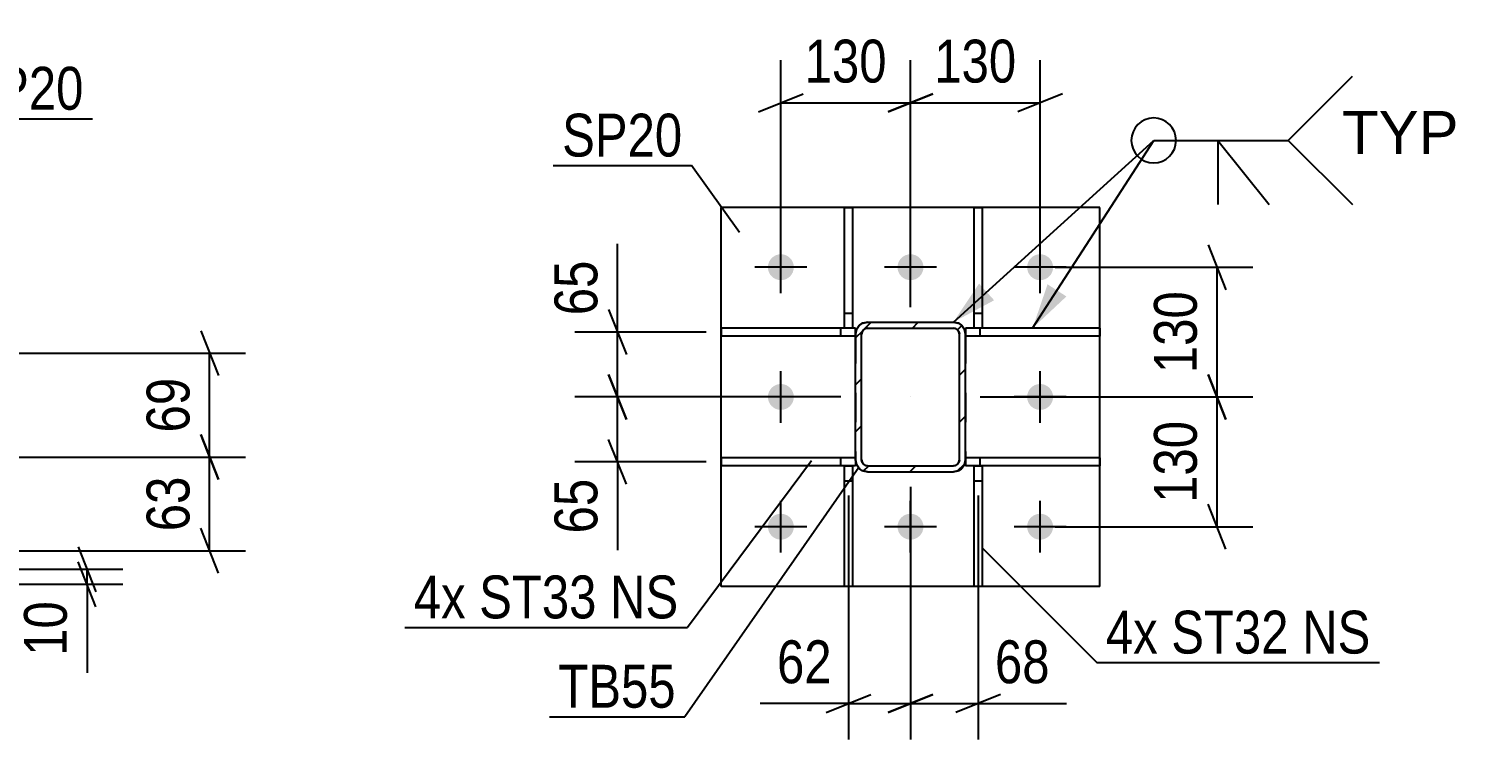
# Model space of a CAD drawing. Header units: millimetres. Extents: x 0 to 841, y 0 to 594.
# Drawn here: x 241.9 to 337.5, y 142.8 to 190.3 of the extents above; entities that cross this region are included whole.
import ezdxf

# ---------------------------------------------------------------- set-up
doc = ezdxf.new("R2010")
doc.units = ezdxf.units.MM
doc.linetypes.add('DXK_LINE_DOT2', pattern=[3.9198, 1.9599, -1.9599])
doc.linetypes.add('DXK_LINE_DOT3', pattern=[5.9187, 2.979, -0.9799, 0.9799, -0.9799])
doc.styles.add('Arial', font='ARIAL.TTF', dxfattribs={"height": 0.2})
doc.styles.add('Arial Narrow', font='ARIALN.TTF', dxfattribs={"height": 0.2})

# ---------------------------------------------------------------- blocks, each defined once
blk = doc.blocks.new('Bolt-814521729-2536 - 2369')
at = {"linetype": 'Continuous'}
for points in [[(291.293, 174.361, -1), (293.026, 174.361, -1)], [(299.96, 174.361, -1), (301.693, 174.361, -1)], [(308.626, 174.361, -1), (310.36, 174.361, -1)], [(291.293, 165.695, -1), (293.026, 165.695, -1)], [(308.626, 165.695, -1), (310.36, 165.695, -1)], [(291.293, 157.028, -1), (293.026, 157.028, -1)], [(299.96, 157.028, -1), (301.693, 157.028, -1)], [(308.626, 157.028, -1), (310.36, 157.028, -1)]]:
    blk.add_hatch(color=1, dxfattribs=at).paths.add_polyline_path(points)
at = {"color": 1, "linetype": 'Continuous'}
for p, q in [((292.16, 172.628), (292.16, 176.095)), ((300.826, 172.628), (300.826, 176.095)), ((309.493, 172.628), (309.493, 176.095)), ((293.893, 174.361), (290.426, 174.361)), ((302.56, 174.361), (299.093, 174.361)), ((311.226, 174.361), (307.76, 174.361)), ((292.16, 163.961), (292.16, 167.428)), ((309.493, 163.961), (309.493, 167.428)), ((293.893, 165.695), (290.426, 165.695)), ((311.226, 165.695), (307.76, 165.695)), ((292.16, 155.295), (292.16, 158.761)), ((300.826, 155.295), (300.826, 158.761)), ((309.493, 155.295), (309.493, 158.761)), ((293.893, 157.028), (290.426, 157.028)), ((302.56, 157.028), (299.093, 157.028)), ((311.226, 157.028), (307.76, 157.028))]:
    blk.add_line(p, q, dxfattribs=at)
blk = doc.blocks.new('Part-814521729-2472 - 2369')
at = {"color": 2, "linetype": 'Continuous'}
for p, q in [((288.16, 153.028), (288.16, 178.361)), ((313.493, 178.361), (288.16, 178.361)), ((313.493, 153.028), (313.493, 178.361)), ((313.493, 153.028), (288.16, 153.028))]:
    blk.add_line(p, q, dxfattribs=at)
blk = doc.blocks.new('Part-814521729-2460 - 2369')
at = {"linetype": 'Continuous'}
h = blk.add_hatch(dxfattribs=at)
h.set_pattern_fill('', scale=0.7, style=0, pattern_type=0)
h.set_pattern_definition([(45, (304.2587, 170.4605), (-1.57154, 1.57154), [])])
h.paths.add_polyline_path([(304.432, 170.201), (304.259, 170.46), (303.999, 170.634), (303.693, 170.695), (297.96, 170.695), (297.654, 170.634), (297.394, 170.46), (297.221, 170.201), (297.16, 169.895), (297.16, 161.495), (297.221, 161.189), (297.394, 160.929), (297.654, 160.756), (297.96, 160.695), (303.693, 160.695), (303.999, 160.756), (304.259, 160.929), (304.432, 161.189), (304.493, 161.495), (304.493, 169.895)])
h.paths.add_polyline_path([(304.093, 161.495), (304.063, 161.342), (303.976, 161.212), (303.846, 161.125), (303.693, 161.095), (297.96, 161.095), (297.807, 161.125), (297.677, 161.212), (297.59, 161.342), (297.56, 161.495), (297.56, 169.895), (297.59, 170.048), (297.677, 170.178), (297.807, 170.264), (297.96, 170.295), (303.693, 170.295), (303.846, 170.264), (303.976, 170.178), (304.063, 170.048), (304.093, 169.895)])
at = {"color": 7, "linetype": 'DXK_LINE_DOT2'}
for p, q in [((297.16, 169.895), (297.221, 170.201)), ((297.677, 170.178), (297.59, 170.048)), ((297.654, 170.634), (297.96, 170.695)), ((297.807, 170.264), (297.677, 170.178)), ((297.96, 170.295), (297.807, 170.264)), ((297.96, 170.695), (303.693, 170.695)), ((297.96, 170.295), (303.693, 170.295)), ((303.693, 170.695), (303.999, 170.634)), ((303.846, 170.264), (303.693, 170.295)), ((303.976, 170.178), (303.846, 170.264)), ((304.063, 170.048), (303.976, 170.178)), ((304.432, 170.201), (304.493, 169.895)), ((297.16, 169.895), (297.16, 161.495)), ((297.59, 170.048), (297.56, 169.895)), ((297.56, 161.495), (297.56, 169.895)), ((304.093, 169.895), (304.063, 170.048)), ((304.093, 161.495), (304.093, 169.895)), ((304.493, 169.895), (304.493, 161.495)), ((297.221, 161.189), (297.16, 161.495)), ((297.56, 161.495), (297.59, 161.342)), ((297.59, 161.342), (297.677, 161.212)), ((297.96, 160.695), (297.654, 160.756)), ((297.677, 161.212), (297.807, 161.125)), ((297.807, 161.125), (297.96, 161.095)), ((297.96, 161.095), (303.693, 161.095)), ((297.96, 160.695), (303.693, 160.695)), ((303.693, 161.095), (303.846, 161.125)), ((303.999, 160.756), (303.693, 160.695)), ((303.846, 161.125), (303.976, 161.212)), ((303.976, 161.212), (304.063, 161.342)), ((304.063, 161.342), (304.093, 161.495)), ((304.493, 161.495), (304.432, 161.189))]:
    blk.add_line(p, q, dxfattribs=at)
at = {"color": 2, "linetype": 'Continuous'}
for p, q in [((297.221, 170.201), (297.16, 169.895)), ((297.59, 170.048), (297.677, 170.178)), ((297.96, 170.695), (297.654, 170.634)), ((297.677, 170.178), (297.807, 170.264)), ((297.807, 170.264), (297.96, 170.295)), ((297.96, 170.695), (303.693, 170.695)), ((297.96, 170.295), (303.693, 170.295)), ((303.999, 170.634), (303.693, 170.695)), ((303.693, 170.295), (303.846, 170.264)), ((303.846, 170.264), (303.976, 170.178)), ((303.976, 170.178), (304.063, 170.048)), ((304.493, 169.895), (304.432, 170.201)), ((297.16, 161.495), (297.16, 169.895)), ((297.56, 169.895), (297.59, 170.048)), ((297.56, 161.495), (297.56, 169.895)), ((304.063, 170.048), (304.093, 169.895)), ((304.093, 161.495), (304.093, 169.895)), ((304.493, 161.495), (304.493, 169.895)), ((297.16, 161.495), (297.221, 161.189)), ((297.59, 161.342), (297.56, 161.495)), ((297.677, 161.212), (297.59, 161.342)), ((297.654, 160.756), (297.96, 160.695)), ((297.807, 161.125), (297.677, 161.212)), ((297.96, 161.095), (297.807, 161.125)), ((297.96, 161.095), (303.693, 161.095)), ((297.96, 160.695), (303.693, 160.695)), ((303.846, 161.125), (303.693, 161.095)), ((303.693, 160.695), (303.999, 160.756)), ((303.976, 161.212), (303.846, 161.125)), ((304.063, 161.342), (303.976, 161.212)), ((304.093, 161.495), (304.063, 161.342)), ((304.432, 161.189), (304.493, 161.495))]:
    blk.add_line(p, q, dxfattribs=at)
at = {"color": 7, "linetype": 'DXK_LINE_DOT3'}
blk.add_line((300.826, 165.695), (300.826, 165.695), dxfattribs=at)
at = {"color": 7, "linetype": 'DXK_LINE_DOT2'}
for centre, start, end in [((297.96, 169.895), 112.5, 157.5), ((303.693, 169.895), 22.5, 67.5), ((297.96, 161.495), 202.5, 247.5), ((303.693, 161.495), 292.5, 337.5)]:
    blk.add_arc(centre, 0.8, start, end, dxfattribs=at)
at = {"color": 2, "linetype": 'Continuous'}
for centre, start, end in [((297.96, 169.895), 112.5, 157.5), ((303.693, 169.895), 22.5, 67.5), ((297.96, 161.495), 202.5, 247.5), ((303.693, 161.495), 292.5, 337.5)]:
    blk.add_arc(centre, 0.8, start, end, dxfattribs=at)
blk = doc.blocks.new('Part-814521729-2477 - 2369')
at = {"color": 2, "linetype": 'Continuous'}
for p, q in [((313.493, 161.627), (304.494, 161.627)), ((313.493, 161.627), (313.493, 161.094)), ((304.494, 161.497), (304.494, 161.094)), ((305.083, 161.094), (304.494, 161.094)), ((313.493, 161.094), (305.616, 161.094))]:
    blk.add_line(p, q, dxfattribs=at)
at = {"color": 7, "linetype": 'DXK_LINE_DOT2'}
for p, q in [((304.494, 161.627), (304.494, 161.497)), ((305.494, 161.094), (305.494, 161.627)), ((305.616, 161.094), (305.083, 161.094))]:
    blk.add_line(p, q, dxfattribs=at)
blk = doc.blocks.new('Part-814521729-2513 - 2369')
at = {"color": 2, "linetype": 'Continuous'}
for p, q in [((296.416, 170.301), (296.416, 178.361)), ((296.416, 178.361), (296.949, 178.361)), ((296.949, 178.361), (296.949, 170.301)), ((296.949, 170.301), (296.416, 170.301))]:
    blk.add_line(p, q, dxfattribs=at)
at = {"color": 7, "linetype": 'DXK_LINE_DOT2'}
blk.add_line((296.416, 171.301), (296.949, 171.301), dxfattribs=at)
blk = doc.blocks.new('Part-814521729-2518 - 2369')
at = {"color": 2, "linetype": 'Continuous'}
for p, q in [((305.082, 170.301), (305.082, 178.361)), ((305.082, 178.361), (305.616, 178.361)), ((305.616, 178.361), (305.616, 170.301)), ((305.616, 170.301), (305.082, 170.301))]:
    blk.add_line(p, q, dxfattribs=at)
at = {"color": 7, "linetype": 'DXK_LINE_DOT2'}
blk.add_line((305.082, 171.301), (305.616, 171.301), dxfattribs=at)
blk = doc.blocks.new('Part-814521729-2523 - 2369')
at = {"color": 2, "linetype": 'Continuous'}
for p, q in [((296.416, 153.027), (296.416, 161.101)), ((296.416, 161.101), (296.95, 161.101)), ((296.95, 161.101), (296.949, 153.027)), ((296.949, 153.027), (296.416, 153.027))]:
    blk.add_line(p, q, dxfattribs=at)
at = {"color": 7, "linetype": 'DXK_LINE_DOT2'}
blk.add_line((296.416, 160.101), (296.95, 160.101), dxfattribs=at)
blk = doc.blocks.new('Part-814521729-2533 - 2369')
at = {"color": 2, "linetype": 'Continuous'}
for p, q in [((313.493, 170.294), (304.494, 170.294)), ((304.494, 170.294), (304.494, 169.892)), ((313.493, 170.294), (313.493, 169.761)), ((313.493, 169.761), (304.494, 169.761))]:
    blk.add_line(p, q, dxfattribs=at)
at = {"color": 7, "linetype": 'DXK_LINE_DOT2'}
for p, q in [((305.494, 169.761), (305.494, 170.294)), ((304.494, 169.892), (304.494, 169.761))]:
    blk.add_line(p, q, dxfattribs=at)
blk = doc.blocks.new('Part-814521729-2550 - 2369')
at = {"color": 2, "linetype": 'Continuous'}
for p, q in [((305.082, 153.027), (305.083, 161.101)), ((305.083, 161.101), (305.616, 161.101)), ((305.616, 161.101), (305.616, 153.027)), ((305.616, 153.027), (305.082, 153.027))]:
    blk.add_line(p, q, dxfattribs=at)
at = {"color": 7, "linetype": 'DXK_LINE_DOT2'}
blk.add_line((305.083, 160.101), (305.616, 160.101), dxfattribs=at)
blk = doc.blocks.new('Part-814521729-2555 - 2369')
at = {"color": 2, "linetype": 'Continuous'}
for p, q in [((297.16, 170.294), (288.16, 170.294)), ((288.16, 170.294), (288.16, 169.761)), ((297.16, 169.895), (297.16, 170.294)), ((297.16, 169.761), (288.16, 169.761))]:
    blk.add_line(p, q, dxfattribs=at)
at = {"color": 7, "linetype": 'DXK_LINE_DOT2'}
for p, q in [((296.16, 169.761), (296.16, 170.294)), ((297.16, 169.895), (297.16, 169.761))]:
    blk.add_line(p, q, dxfattribs=at)
blk = doc.blocks.new('Part-814521729-2562 - 2369')
at = {"color": 2, "linetype": 'Continuous'}
for p, q in [((297.16, 161.627), (288.16, 161.627)), ((288.16, 161.627), (288.16, 161.094)), ((296.416, 161.094), (288.16, 161.094)), ((297.16, 161.094), (296.95, 161.094)), ((297.16, 161.495), (297.16, 161.094))]:
    blk.add_line(p, q, dxfattribs=at)
at = {"color": 7, "linetype": 'DXK_LINE_DOT2'}
for p, q in [((296.16, 161.094), (296.16, 161.627)), ((297.16, 161.495), (297.16, 161.627)), ((296.95, 161.094), (296.416, 161.094))]:
    blk.add_line(p, q, dxfattribs=at)
blk = doc.blocks.new('StraightDimension-814521729-7002 - 6751')
at = {"color": 7, "linetype": 'Continuous'}
for p, q in [((245.166, 155.682), (246.366, 152.682)), ((232.175, 154.182), (248.166, 154.182)), ((246.366, 151.684), (245.166, 154.684)), ((245.766, 153.184), (245.766, 154.182)), ((213.075, 153.184), (248.166, 153.184)), ((245.766, 153.184), (245.766, 147.277)), ((245.766, 153.184), (245.766, 147.277))]:
    blk.add_line(p, q, dxfattribs=at)
at = {"color": 0}
blk.add_wipeout([(245.016, 152.659), (240.816, 152.659), (240.816, 147.802), (245.016, 147.802)], dxfattribs=at)
at = {"color": 3, "style": 'Arial Narrow'}
blk.add_text('10', height=2.8633, rotation=90.00021, dxfattribs=at).set_placement((244.416, 148.402))
blk = doc.blocks.new('StraightDimension-814521729-6969 - 6751')
at = {"color": 7, "linetype": 'Continuous'}
for p, q in [((253.365, 170.122), (254.565, 167.122)), ((210.874, 168.622), (256.365, 168.622)), ((253.965, 161.682), (253.965, 168.622)), ((254.565, 160.182), (253.365, 163.182)), ((239.711, 161.682), (256.365, 161.682))]:
    blk.add_line(p, q, dxfattribs=at)
at = {"color": 0}
blk.add_wipeout([(253.215, 167.58), (249.015, 167.58), (249.015, 162.724), (253.215, 162.724)], dxfattribs=at)
at = {"color": 3, "style": 'Arial Narrow'}
blk.add_text('69', height=2.8633, rotation=90.00021, dxfattribs=at).set_placement((252.615, 163.324))
blk = doc.blocks.new('StraightDimension-814521729-6959 - 6751')
at = {"color": 7, "linetype": 'Continuous'}
for p, q in [((253.365, 163.182), (254.565, 160.182)), ((239.711, 161.682), (256.365, 161.682)), ((253.965, 155.422), (253.965, 161.682)), ((254.565, 153.922), (253.365, 156.922)), ((210.874, 155.422), (256.365, 155.422))]:
    blk.add_line(p, q, dxfattribs=at)
at = {"color": 0}
blk.add_wipeout([(253.215, 160.98), (249.015, 160.98), (249.015, 156.124), (253.215, 156.124)], dxfattribs=at)
at = {"color": 3, "style": 'Arial Narrow'}
blk.add_text('63', height=2.8633, rotation=90.00021, dxfattribs=at).set_placement((252.615, 156.724))
blk = doc.blocks.new('StraightDimension-814521729-2601 - 2369')
at = {"color": 7, "linetype": 'Continuous'}
for p, q in [((300.826, 171.695), (300.826, 188.199)), ((309.493, 175.361), (309.493, 188.199)), ((299.326, 184.749), (302.326, 185.949)), ((310.993, 185.949), (307.993, 184.749)), ((300.826, 185.349), (309.493, 185.349))]:
    blk.add_line(p, q, dxfattribs=at)
at = {"color": 0}
blk.add_wipeout([(308.502, 186.099), (308.502, 190.299), (301.818, 190.299), (301.818, 186.099)], dxfattribs=at)
at = {"color": 3, "style": 'Arial Narrow'}
blk.add_text('130', height=2.8633, dxfattribs=at).set_placement((302.418, 186.699))
blk = doc.blocks.new('StraightDimension-814521729-2588 - 2369')
at = {"color": 7, "linetype": 'Continuous'}
for p, q in [((280.636, 167.195), (281.836, 164.195)), ((296.16, 165.695), (278.386, 165.695)), ((281.236, 161.361), (281.236, 165.695)), ((281.836, 159.861), (280.636, 162.861)), ((287.16, 161.361), (278.386, 161.361)), ((281.236, 161.361), (281.236, 155.454)), ((281.236, 161.361), (281.236, 155.454))]:
    blk.add_line(p, q, dxfattribs=at)
at = {"color": 0}
blk.add_wipeout([(280.486, 160.836), (276.286, 160.836), (276.286, 155.979), (280.486, 155.979)], dxfattribs=at)
at = {"color": 3, "style": 'Arial Narrow'}
blk.add_text('65', height=2.8633, rotation=90.00021, dxfattribs=at).set_placement((279.886, 156.579))
blk = doc.blocks.new('StraightDimension-814521729-2567 - 2369')
at = {"color": 7, "linetype": 'Continuous'}
for p, q in [((320.721, 175.861), (321.921, 172.861)), ((310.493, 174.361), (323.721, 174.361)), ((321.321, 165.695), (321.321, 174.361)), ((321.921, 164.195), (320.721, 167.195)), ((305.493, 165.695), (323.721, 165.695))]:
    blk.add_line(p, q, dxfattribs=at)
at = {"color": 0}
blk.add_wipeout([(320.571, 173.37), (316.371, 173.37), (316.371, 166.686), (320.571, 166.686)], dxfattribs=at)
at = {"color": 3, "style": 'Arial Narrow'}
blk.add_text('130', height=2.8633, rotation=90.00021, dxfattribs=at).set_placement((319.971, 167.286))
blk = doc.blocks.new('StraightDimension-814521729-2577 - 2369')
at = {"color": 7, "linetype": 'Continuous'}
for p, q in [((320.721, 167.195), (321.921, 164.195)), ((305.493, 165.695), (323.721, 165.695)), ((321.321, 157.028), (321.321, 165.695)), ((321.921, 155.528), (320.721, 158.528)), ((310.493, 157.028), (323.721, 157.028))]:
    blk.add_line(p, q, dxfattribs=at)
at = {"color": 0}
blk.add_wipeout([(320.571, 164.704), (316.371, 164.704), (316.371, 158.019), (320.571, 158.019)], dxfattribs=at)
at = {"color": 3, "style": 'Arial Narrow'}
blk.add_text('130', height=2.8633, rotation=90.00021, dxfattribs=at).set_placement((319.971, 158.619))
blk = doc.blocks.new('StraightDimension-814521729-2594 - 2369')
at = {"color": 7, "linetype": 'Continuous'}
for p, q in [((281.236, 170.027), (281.236, 175.934)), ((281.236, 170.027), (281.236, 175.934)), ((280.636, 171.527), (281.836, 168.527)), ((287.16, 170.027), (278.386, 170.027)), ((281.236, 165.695), (281.236, 170.027)), ((281.836, 164.195), (280.636, 167.195)), ((296.16, 165.695), (278.386, 165.695))]:
    blk.add_line(p, q, dxfattribs=at)
at = {"color": 0}
blk.add_wipeout([(280.486, 175.409), (276.286, 175.409), (276.286, 170.552), (280.486, 170.552)], dxfattribs=at)
at = {"color": 3, "style": 'Arial Narrow'}
blk.add_text('65', height=2.8633, rotation=90.00021, dxfattribs=at).set_placement((279.886, 171.152))
blk = doc.blocks.new('StraightDimension-814521729-2610 - 2369')
at = {"color": 7, "linetype": 'Continuous'}
for p, q in [((292.16, 175.361), (292.16, 188.199)), ((300.826, 171.695), (300.826, 188.199)), ((290.66, 184.749), (293.66, 185.949)), ((302.326, 185.949), (299.326, 184.749)), ((292.16, 185.349), (300.826, 185.349))]:
    blk.add_line(p, q, dxfattribs=at)
at = {"color": 0}
blk.add_wipeout([(299.835, 186.099), (299.835, 190.299), (293.151, 190.299), (293.151, 186.099)], dxfattribs=at)
at = {"color": 3, "style": 'Arial Narrow'}
blk.add_text('130', height=2.8633, dxfattribs=at).set_placement((293.751, 186.699))
blk = doc.blocks.new('StraightDimension-814521729-2620 - 2369')
at = {"color": 7, "linetype": 'Continuous'}
for p, q in [((300.826, 159.695), (300.826, 142.821)), ((305.349, 159.101), (305.349, 142.821)), ((299.326, 144.621), (302.326, 145.821)), ((306.849, 145.821), (303.849, 144.621)), ((300.826, 145.221), (305.349, 145.221)), ((305.349, 145.221), (311.256, 145.221)), ((305.349, 145.221), (311.256, 145.221))]:
    blk.add_line(p, q, dxfattribs=at)
at = {"color": 0}
blk.add_wipeout([(310.731, 145.971), (310.731, 150.171), (305.874, 150.171), (305.874, 145.971)], dxfattribs=at)
at = {"color": 3, "style": 'Arial Narrow'}
blk.add_text('68', height=2.8633, dxfattribs=at).set_placement((306.474, 146.571))
blk = doc.blocks.new('StraightDimension-814521729-2629 - 2369')
at = {"color": 7, "linetype": 'Continuous'}
for p, q in [((300.826, 159.695), (300.826, 142.821)), ((296.683, 159.101), (296.683, 142.821)), ((295.183, 144.621), (298.183, 145.821)), ((302.326, 145.821), (299.326, 144.621)), ((296.683, 145.221), (290.777, 145.221)), ((296.683, 145.221), (290.777, 145.221)), ((296.683, 145.221), (300.826, 145.221))]:
    blk.add_line(p, q, dxfattribs=at)
at = {"color": 0}
blk.add_wipeout([(296.158, 145.971), (296.158, 150.171), (291.302, 150.171), (291.302, 145.971)], dxfattribs=at)
at = {"color": 3, "style": 'Arial Narrow'}
blk.add_text('62', height=2.8633, dxfattribs=at).set_placement((291.902, 146.571))
blk = doc.blocks.new('Mark-814521729-6802 - 6751')
at = {"color": 30, "linetype": 'Continuous'}
for p, q in [((231.901, 178.157), (236.9, 184.283)), ((236.9, 184.283), (246.139, 184.283))]:
    blk.add_line(p, q, dxfattribs=at)
at = {"color": 0}
blk.add_wipeout([(245.539, 184.883), (245.539, 187.883), (237.5, 187.883), (237.5, 184.883)], dxfattribs=at)
blk.add_wipeout([(245.539, 184.883), (245.539, 187.883), (237.5, 187.883), (237.5, 184.883)], dxfattribs=at)
at = {"color": 3, "style": 'Arial Narrow'}
blk.add_text('SP20', height=2.8633, dxfattribs=at).set_placement((237.5, 184.883))
blk = doc.blocks.new('Mark-814521729-2456 - 2369')
at = {"color": 30, "linetype": 'Continuous'}
for p in [(297.376, 160.979), (276.681, 144.338)]:
    blk.add_line(p, (285.736, 144.338), dxfattribs=at)
at = {"color": 0}
blk.add_wipeout([(285.136, 144.938), (285.136, 147.938), (277.281, 147.938), (277.281, 144.938)], dxfattribs=at)
blk.add_wipeout([(285.136, 144.938), (285.136, 147.938), (277.281, 147.938), (277.281, 144.938)], dxfattribs=at)
at = {"color": 3, "style": 'Arial Narrow'}
blk.add_text('TB55', height=2.8633, dxfattribs=at).set_placement((277.281, 144.938))
blk = doc.blocks.new('Mark-814521729-2468 - 2369')
at = {"color": 30, "linetype": 'Continuous'}
for p in [(276.934, 181.154), (289.396, 176.675)]:
    blk.add_line(p, (286.173, 181.154), dxfattribs=at)
at = {"color": 0}
blk.add_wipeout([(285.573, 181.754), (285.573, 184.754), (277.534, 184.754), (277.534, 181.754)], dxfattribs=at)
blk.add_wipeout([(285.573, 181.754), (285.573, 184.754), (277.534, 184.754), (277.534, 181.754)], dxfattribs=at)
at = {"color": 3, "style": 'Arial Narrow'}
blk.add_text('SP20', height=2.8633, dxfattribs=at).set_placement((277.534, 181.754))
blk = doc.blocks.new('WeldMark-814521729-2638 - 2369')
at = {"linetype": 'Continuous'}
for points in [[(306.42, 172.153), (303.693, 170.695), (305.412, 173.265)], [(311.25, 172.408), (308.993, 170.294), (309.99, 173.221)]]:
    blk.add_hatch(color=30, dxfattribs=at).paths.add_polyline_path(points)
at = {"color": 30, "linetype": 'Continuous'}
for p, q in [((303.693, 170.695), (317.086, 182.831)), ((308.993, 170.294), (317.086, 182.831)), ((317.086, 182.831), (326.086, 182.831))]:
    blk.add_line(p, q, dxfattribs=at)
at = {"color": 3, "linetype": 'Continuous'}
for q in [(324.8, 178.545), (321.372, 178.545)]:
    blk.add_line((321.372, 182.831), q, dxfattribs=at)
for start, end in [(90, 270), (270, 90)]:
    blk.add_arc((317.086, 182.831), 1.5, start, end, dxfattribs=at)
at = {"color": 0, "linetype": 'Continuous'}
blk.add_wipeout([(337.461, 181.931), (337.461, 184.931), (329.686, 184.931), (329.686, 181.931)], dxfattribs=at)
blk.add_wipeout([(337.461, 181.931), (337.461, 184.931), (329.686, 184.931), (329.686, 181.931)], dxfattribs=at)
at = {"color": 3, "linetype": 'Continuous'}
for q in [(330.372, 187.117), (330.372, 178.545)]:
    blk.add_line((326.086, 182.831), q, dxfattribs=at)
at = {"color": 3, "linetype": 'Continuous', "style": 'Arial'}
blk.add_text('TYP', height=2.8652, dxfattribs=at).set_placement((329.686, 181.931))
blk = doc.blocks.new('MarkSet-814521729-2691 - 2369')
at = {"color": 30, "linetype": 'Continuous'}
for p in [(294.198, 161.43), (267.014, 150.304)]:
    blk.add_line(p, (285.905, 150.304), dxfattribs=at)
at = {"color": 0}
for points in [[(271.086, 150.904), (271.086, 153.904), (267.614, 153.904), (267.614, 150.904)], [(279.84, 150.904), (279.84, 153.904), (271.986, 153.904), (271.986, 150.904)], [(285.305, 150.904), (285.305, 153.904), (280.74, 153.904), (280.74, 150.904)]]:
    blk.add_wipeout(points, dxfattribs=at)
for points in [[(271.086, 150.904), (271.086, 153.904), (267.614, 153.904), (267.614, 150.904)], [(279.84, 150.904), (279.84, 153.904), (271.986, 153.904), (271.986, 150.904)], [(285.305, 150.904), (285.305, 153.904), (280.74, 153.904), (280.74, 150.904)]]:
    blk.add_wipeout(points, dxfattribs=at)
at = {"color": 3, "style": 'Arial Narrow'}
for s, p in [('4x', (267.614, 150.904)), ('ST33', (271.986, 150.904)), ('NS', (280.74, 150.904))]:
    blk.add_text(s, height=2.8633, dxfattribs=at).set_placement(p)
blk = doc.blocks.new('MarkSet-814521729-2721 - 2369')
at = {"color": 30, "linetype": 'Continuous'}
for p, q in [((305.605, 155.637), (313.29, 147.953)), ((313.29, 147.953), (332.181, 147.953))]:
    blk.add_line(p, q, dxfattribs=at)
at = {"color": 0}
for points in [[(317.362, 148.553), (317.362, 151.553), (313.89, 151.553), (313.89, 148.553)], [(326.116, 148.553), (326.116, 151.553), (318.262, 151.553), (318.262, 148.553)], [(331.581, 148.553), (331.581, 151.553), (327.016, 151.553), (327.016, 148.553)]]:
    blk.add_wipeout(points, dxfattribs=at)
for points in [[(317.362, 148.553), (317.362, 151.553), (313.89, 151.553), (313.89, 148.553)], [(326.116, 148.553), (326.116, 151.553), (318.262, 151.553), (318.262, 148.553)], [(331.581, 148.553), (331.581, 151.553), (327.016, 151.553), (327.016, 148.553)]]:
    blk.add_wipeout(points, dxfattribs=at)
at = {"color": 3, "style": 'Arial Narrow'}
for s, p in [('4x', (313.89, 148.553)), ('ST32', (318.262, 148.553)), ('NS', (327.016, 148.553))]:
    blk.add_text(s, height=2.8633, dxfattribs=at).set_placement(p)

msp = doc.modelspace()

# ---------------------------------------------------------------- block references
for name in ['Mark-814521729-6802 - 6751', 'Part-814521729-2472 - 2369', 'Part-814521729-2513 - 2369', 'Part-814521729-2518 - 2369', 'Bolt-814521729-2536 - 2369', 'Part-814521729-2555 - 2369', 'Part-814521729-2460 - 2369', 'Part-814521729-2533 - 2369', 'StraightDimension-814521729-6969 - 6751', 'Part-814521729-2562 - 2369', 'Part-814521729-2477 - 2369', 'Part-814521729-2523 - 2369', 'Part-814521729-2550 - 2369', 'StraightDimension-814521729-7002 - 6751']:
    msp.add_blockref(name, (0, 0))

# ---------------------------------------------------------------- next in the draw order: block references
for name in ['StraightDimension-814521729-2601 - 2369', 'Mark-814521729-2468 - 2369', 'StraightDimension-814521729-2588 - 2369', 'StraightDimension-814521729-6959 - 6751']:
    msp.add_blockref(name, (0, 0))

# ---------------------------------------------------------------- next in the draw order: block references
for name in ['StraightDimension-814521729-2594 - 2369', 'StraightDimension-814521729-2567 - 2369']:
    msp.add_blockref(name, (0, 0))

# ---------------------------------------------------------------- next in the draw order: block references
for name in ['StraightDimension-814521729-2610 - 2369', 'WeldMark-814521729-2638 - 2369', 'StraightDimension-814521729-2577 - 2369']:
    msp.add_blockref(name, (0, 0))

# ---------------------------------------------------------------- next in the draw order: block references
msp.add_blockref('StraightDimension-814521729-2620 - 2369', (0, 0))

# ---------------------------------------------------------------- next in the draw order: block references
for name in ['StraightDimension-814521729-2629 - 2369', 'MarkSet-814521729-2721 - 2369']:
    msp.add_blockref(name, (0, 0))

# ---------------------------------------------------------------- next in the draw order: block references
msp.add_blockref('Mark-814521729-2456 - 2369', (0, 0))

# ---------------------------------------------------------------- next in the draw order: block references
msp.add_blockref('MarkSet-814521729-2691 - 2369', (0, 0))

doc.saveas('drawing.dxf')
